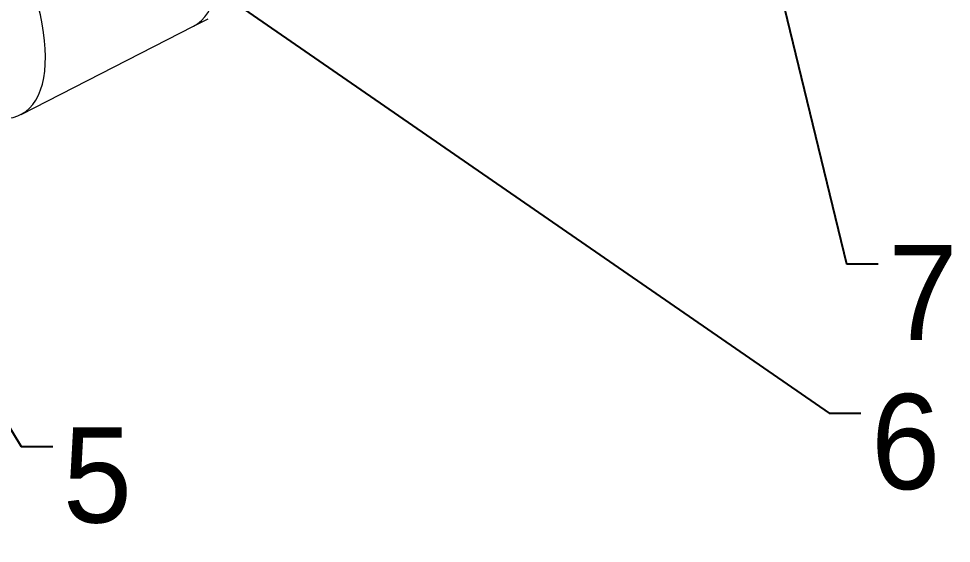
# Model space of a CAD drawing. Extents: x 10170 to 11010, y -16669 to -16075.
# Drawn here: x 10598.9 to 10672.5, y -16310 to -16268.6 of the extents above; entities that cross this region are included whole.
import ezdxf

# ---------------------------------------------------------------- set-up
doc = ezdxf.new("R2010")
doc.units = 0
doc.header["$MEASUREMENT"] = 0
doc.linetypes.add('HIDDEN2', pattern=[4.7625, 3.175, -1.5875])
doc.layers.get('0').update_dxf_attribs({"linetype": 'CONTINUOUS'})
doc.layers.add('1', color=4, linetype='HIDDEN2', lineweight=13)
doc.styles.add('ROMANS', font='Gulim.ttf')
doc.dimstyles.new('STANDARD$7', dxfattribs={"dimtxt": 3.5, "dimasz": 2.5, "dimexe": 0.3, "dimexo": 0.5, "dimgap": 0.8, "dimtad": 3, "dimlfac": 0.5, "dimdsep": 46, "dimtxsty": 'ROMANS', "dimcen": 0, "dimclrd": 2, "dimclre": 2, "dimclrt": 4, "dimadec": 0, "dimazin": 0, "dimtfac": 1, "dimtmove": 0, "dimatfit": 3, "dimfxl": 0, "dimtolj": 1, "dimarcsym": 0})

msp = doc.modelspace()

# ---------------------------------------------------------------- linework, layer by layer
at = {"layer": '1', "color": 7, "linetype": 'Continuous', "lineweight": 18}
for p, q in [((10612.74101, -16269.19614), (10613.90258, -16268.60213)), ((10599.13401, -16276.15454), (10612.74101, -16269.19614))]:
    msp.add_line(p, q, dxfattribs=at)
for centre, major_axis, start_param, end_param in [((10607.16354, -16258.28952), (5.57747, -10.90662), 0.00000724, 2.10817052), ((10607.16354, -16258.28952), (5.57747, -10.90662), 0.00003968, 2.10525359), ((10593.55654, -16265.24792), (-5.57747, 10.90662), 2.30697588, 5.4511211)]:
    msp.add_ellipse(centre, major_axis=major_axis, ratio=0.46078096, start_param=start_param, end_param=end_param, dxfattribs=at)

# ---------------------------------------------------------------- texts
at = {"color": 4, "char_height": 7.5, "attachment_point": 1, "style": 'ROMANS'}
for s, insert in [('7', (10667.55435, -16286.43446)), ('6', (10666.18511, -16298.1843)), ('5', (10602.43431, -16300.8174))]:
    msp.add_mtext(s, dxfattribs=dict(at, insert=insert))

# ---------------------------------------------------------------- leaders
at = {"color": 4, "annotation_type": 0, "has_hookline": 1, "hookline_direction": 0}
for points, text_width in [([(10653.06071, -16241.90913), (10664.25435, -16287.93446), (10666.75435, -16287.93446)], 4.71372), ([(10608.9888, -16262.51083), (10662.88511, -16299.6843), (10665.38511, -16299.6843)], 4.64381), ([(10575.22196, -16285.05689), (10597.84428, -16313.52512), (10600.34428, -16313.52512)], 5.253)]:
    msp.add_leader(points, dimstyle='STANDARD$7', override={"dimgap": 0.8, "dimtad": 0}, dxfattribs=dict(at, text_width=text_width))
at = {"annotation_type": 0, "has_hookline": 1, "hookline_direction": 0, "text_width": 4.68375}
msp.add_leader([(10586.28468, -16281.19569), (10599.13431, -16302.3174), (10601.63431, -16302.3174)], dimstyle='STANDARD$7', override={"dimgap": 0.8, "dimtad": 0}, dxfattribs=at)

doc.saveas('drawing.dxf')
